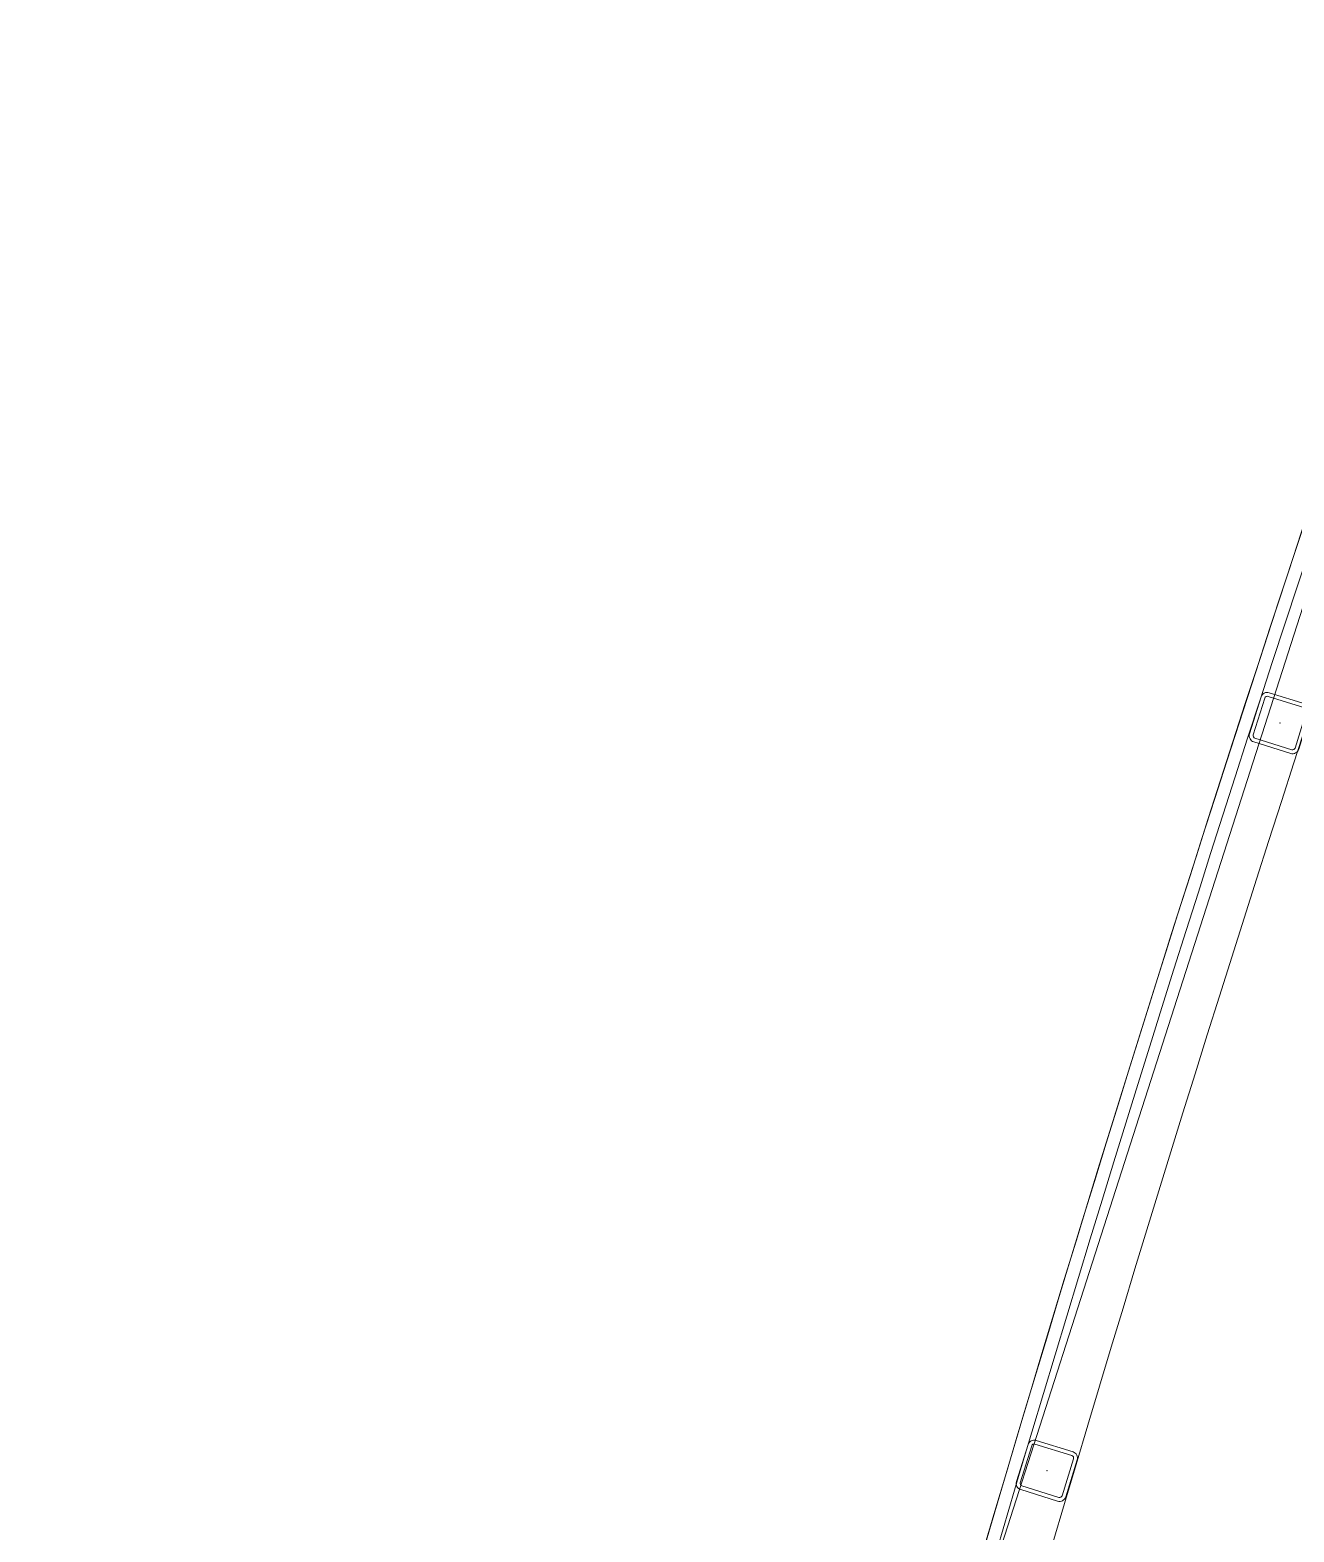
# Model space of a CAD drawing. Extents: x -1281 to 23780, y 0 to 7214.
# Drawn here: x 1612.6 to 1710.7, y 385.4 to 501.9 of the extents above; entities that cross this region are included whole.
import ezdxf

# ---------------------------------------------------------------- set-up
doc = ezdxf.new("R2010")
doc.units = 0
doc.header["$LTSCALE"] = 25
doc.header["$MEASUREMENT"] = 0
doc.layers.get('0').update_dxf_attribs({"color": 9, "lineweight": 9})
for name, color, linetype, lineweight in [('06D', 9, 'Continuous', 9), ('10', 9, 'Continuous', 9), ('11', 9, 'Continuous', 9), ('35', 9, 'Continuous', 9), ('40B', 9, 'Continuous', 9)]:
    doc.layers.add(name, color=color, linetype=linetype, lineweight=lineweight)

# ---------------------------------------------------------------- blocks, each defined once
blk = doc.blocks.new('Prf-40x40')
for points in [[(1.5, -2), (-1.5, -2, -0.414214), (-2, -1.5), (-2, 1.5, -0.414214), (-1.5, 2), (1.5, 2, -0.414214), (2, 1.5), (2, -1.5, -0.414214)], [(1.5, -1.7), (-1.5, -1.7, -0.414214), (-1.7, -1.5), (-1.7, 1.5, -0.414214), (-1.5, 1.7), (1.5, 1.7, -0.414214), (1.7, 1.5), (1.7, -1.5, -0.414214)]]:
    blk.add_lwpolyline(points, format="xyb", close=True)
blk.add_point((0, 0))
blk = doc.blocks.new('p-zemin kat')
at = {"layer": '06D'}
blk.add_lwpolyline([(1522.5, 595.5), (1522.5, 725), (1820.11, 725, 0.040563), (1680.61, 345, 0.040466)], format="xyb", dxfattribs=at)
at = {"layer": '11'}
for points in [[(1675.42, 345, -0.03992), (1812.31, 720), (1798.01, 720)], [(1799.57, 721), (1813.87, 721, 0.040048), (1676.46, 345, 0.039841)]]:
    blk.add_lwpolyline(points, format="xyb", dxfattribs=at)
at = {"layer": '40B'}
blk.add_lwpolyline([(1577.5, 348.01), (1577.5, 325), (1675.98, 325), (1675.98, 347), (1736.74, 536.21), (1812.31, 720), (1812.31, 725), (1522.5, 725), (1522.5, 325)], close=True, dxfattribs=at)
at = {"layer": '10', "xscale": -0.9999999999999936, "rotation": 72.6875268703602}
for p in [(1709.57, 448.15), (1691.49, 390.16)]:
    blk.add_blockref('Prf-40x40', p, dxfattribs=at)

msp = doc.modelspace()

# ---------------------------------------------------------------- linework, layer by layer
at = {"layer": '35'}
msp.add_lwpolyline([(1527.5, 347), (1675.98, 347, -0.039712), (1812.31, 720), (1527.5, 720), (1527.5, 591), (1517.5, 591), (1517.5, 501), (1527.5, 501)], format="xyb", close=True, dxfattribs=at)

# ---------------------------------------------------------------- block references
at = {"layer": '10'}
msp.add_blockref('p-zemin kat', (0, 0), dxfattribs=at)

doc.saveas('drawing.dxf')
